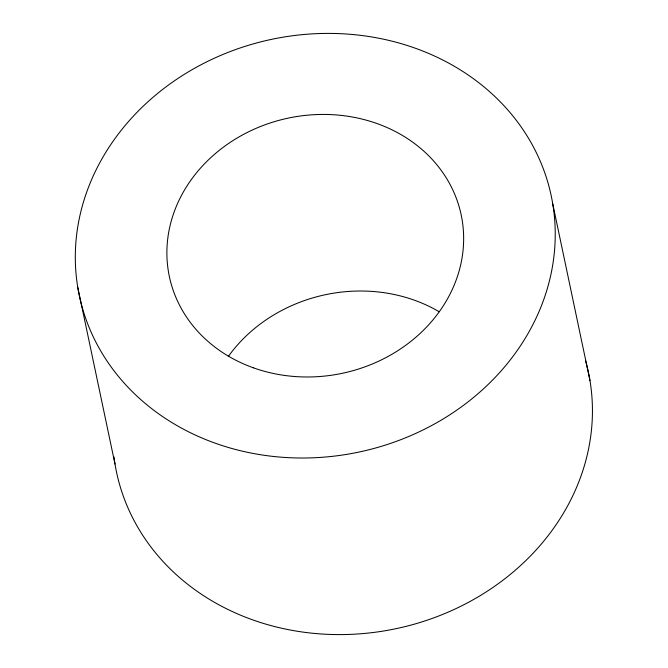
<?xml version="1.0" encoding="UTF-8"?>
<svg xmlns="http://www.w3.org/2000/svg" width="668" height="668" viewBox="0 0 668 668"><rect width="100%" height="100%" fill="white"/><g stroke="black" fill="none" stroke-linecap="round" stroke-linejoin="round"><path stroke-width="1" d="M552.762 203.965A241.173 210.929 -11.9 0 1 226.293 446.85A241.173 210.929 -11.9 0 1 166.758 86.306A241.173 210.929 -11.9 0 1 552.762 203.965L589.969 380.551M77.78 287.449L114.996 464.035M228.331 356.453A149.131 130.427 -11.9 0 1 439.126 311.722M585.594 360.837A241.173 210.929 -11.9 0 1 394.128 629.072A241.173 210.929 -11.9 0 1 113.952 456.862M253.347 367.801A149.131 130.427 -11.9 0 0 463.007 226.444A149.131 130.427 -11.9 0 0 229.458 142.877A149.131 130.427 -11.9 0 0 253.347 367.801"/></g></svg>
